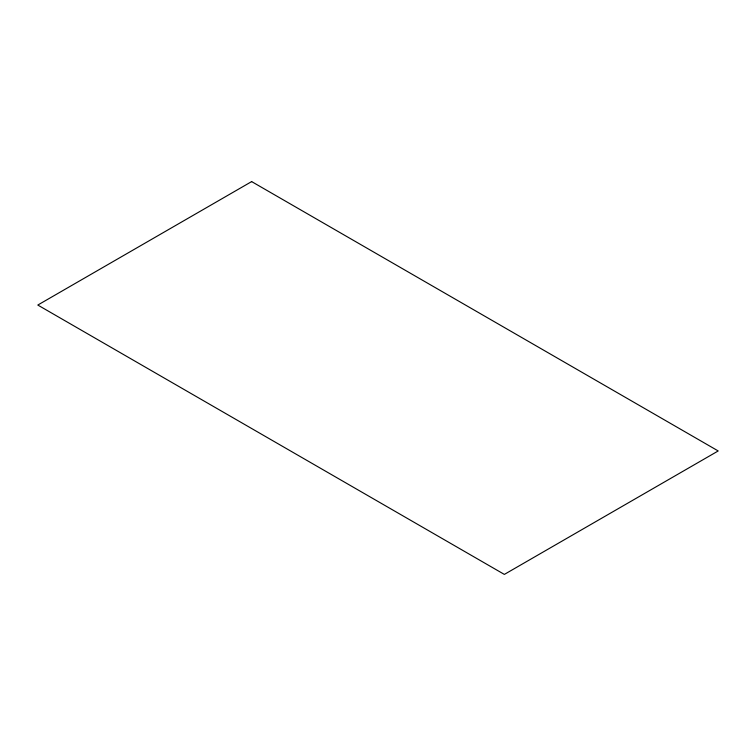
<?xml version="1.0" encoding="UTF-8"?>
<svg xmlns="http://www.w3.org/2000/svg" width="756" height="756" viewBox="0 0 756 756"><rect width="100%" height="100%" fill="white"/><g stroke="black" fill="none" stroke-linecap="round" stroke-linejoin="round"><path stroke-width="1.13" d="M251.644 181.591L37.8 305.046L504.356 574.409L718.2 450.954L251.644 181.591"/></g></svg>
